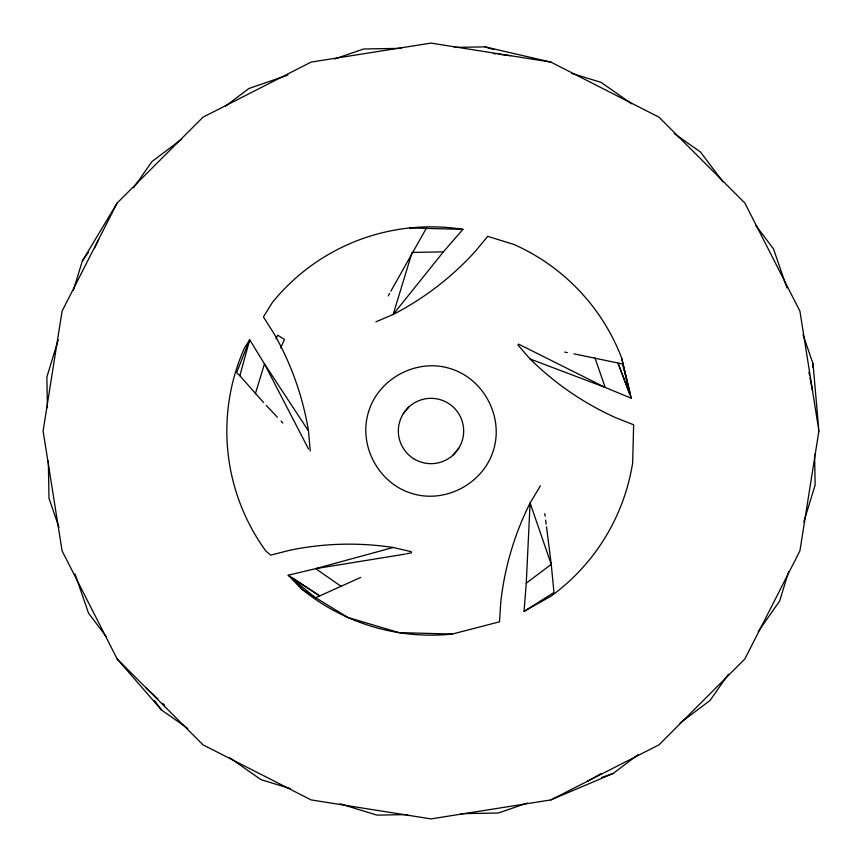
<?xml version="1.0" encoding="UTF-8"?>
<svg xmlns="http://www.w3.org/2000/svg" width="862" height="862" viewBox="0 0 862 862"><rect width="100%" height="100%" fill="white"/><g stroke="black" fill="none" stroke-linecap="round" stroke-linejoin="round"><path stroke-width="1.29" d="M517.846 344.897L530.098 359.001A291.615 291.615 0 0 0 615.5 417.596L633.645 424.804L632.643 462.937A204.154 204.154 0 0 1 551.001 596.17L524.053 611.373L526.262 583.186L530.098 502.999L540.409 485.845M818.9 431L799.914 550.872L744.822 658.999L658.999 744.822L550.872 799.914L431 818.9L311.128 799.914L203.001 744.822L117.178 658.999L62.086 550.872L43.1 431L62.086 311.128L117.178 203.001L203.001 117.178L311.128 62.086L431 43.1L550.872 62.086L658.999 117.178L744.822 203.001L799.914 311.128L818.9 431L813.006 363.645L803.018 334.639M263.6 402.576L239.851 375.746L249.7 339.779L264.472 363.872L308.51 431L310.245 450.945M255.346 393.815L264.472 363.872L308.499 448.951M58.25 339.79L46.871 377.017L47.41 407.683M73.389 290.289L82.353 260.96L117.178 203.001M788.611 571.711L779.647 601.04L758.226 631.63M803.815 521.973L815.129 484.983L814.59 454.317M276.055 338.744L277.672 335.189L284.492 339.456L280.656 347.882M94.691 247.868L98.645 239.377M426.431 228.096L390.863 291.173M388.288 295.86L389.57 293.511M82.353 260.96L88.474 252.221M133.61 187.765L151.971 161.539L181.796 139.073M728.39 674.235L710.029 700.461L680.021 723.078M409.655 227.956L462.937 229.357L443.38 251.876L393.147 314.501L375.951 321.795M403.297 413.695L408.717 407.112M453.283 454.888L458.703 448.305M526.262 583.186L551.249 564.33L546.497 526.757M225.456 106.166L248.892 88.506L287.983 75.048M550.872 799.914L613.108 773.494L638.354 754.476M524.053 611.373L553.964 592.474L551.249 564.33L530.098 502.999A291.615 291.615 0 0 0 500.757 602.322L499.507 621.814L452.345 634.044L399.063 632.643L347.957 617.504L302.519 589.662L288.21 575.234L315.697 568.629L393.147 547.499L411.346 551.702M587.248 781.381L601.277 773.591M292.25 578.585L315.427 597.84L360.715 577.432M334.639 58.982L363.645 48.994L401.218 48.337M527.361 803.018L498.355 813.006L461.019 813.663M601.762 777.405L613.108 773.494M406.487 553.835L411.465 552.811M405.248 554.094L315.697 568.629L341.352 586.559M443.38 251.876L412.09 252.447L393.147 314.501A291.615 291.615 0 0 0 475.264 251.392L487.73 236.36L514.043 244.496A204.154 204.154 0 0 1 621.599 357.838L631.296 398.233L605.178 387.426L530.098 359.001M454.317 47.41L484.983 46.871L550.872 62.086M407.683 814.59L377.017 815.129L340.027 803.815M493.279 53.584L495.93 53.918M498.592 54.241L510.541 55.696M564.729 352.105L567.358 352.601M573.93 353.851L622.569 363.947L629.68 391.887M484.983 46.871L493.915 49.608M571.711 73.389L601.04 82.353L631.63 103.774M290.289 788.611L260.96 779.647L229.076 757.321M518.504 344.089L605.178 387.426L594.963 357.838M288.21 575.234L319.382 595.717L292.671 578.165M674.235 133.61L700.461 151.971L722.927 181.796M117.178 658.999L161.539 710.029L187.765 728.39M146.055 687.876L157.8 698.813M162.692 703.37L164.653 705.191M239.851 375.746L236.608 372.643L249.7 339.779L244.496 347.957A204.154 204.154 0 0 0 265.83 551.001L270.7 555.117L289.621 550.29A291.615 291.615 0 0 1 393.147 547.499M266.347 405.506L277.359 417.197M281.023 421.087L282.855 423.037M291.916 578.262L302.519 589.662A204.154 204.154 0 0 0 452.345 634.044M755.834 225.456L773.494 248.892L786.952 287.983M106.166 636.544L88.506 613.108L75.048 574.017M154.32 700.45L161.539 710.029M631.296 398.233L618.119 363.344L629.885 394.494M58.982 527.361L48.994 498.355L48.337 461.019M621.599 357.838L629.874 393.622M808.933 372.298L809.44 374.916M809.957 377.545L812.51 390.669M544.806 513.612L545.14 516.241M545.646 520.185L546.152 524.128M813.006 363.645L813.082 367.643M462.937 229.357A204.154 204.154 0 0 0 272.338 302.519L263.416 316.904L273.857 333.4A291.615 291.615 0 0 1 308.51 431M368.527 411.896C358.096 445.277 378.396 483.463 411.896 493.473C445.277 503.904 483.463 483.604 493.473 450.104C503.904 416.723 483.604 378.537 450.104 368.527C416.723 358.096 378.537 378.396 368.527 411.896M413.695 458.703A32.67 32.67 0 0 0 463.648 432.142A32.67 32.67 0 0 0 415.667 402.155A32.67 32.67 0 0 0 413.695 458.703"/></g></svg>
